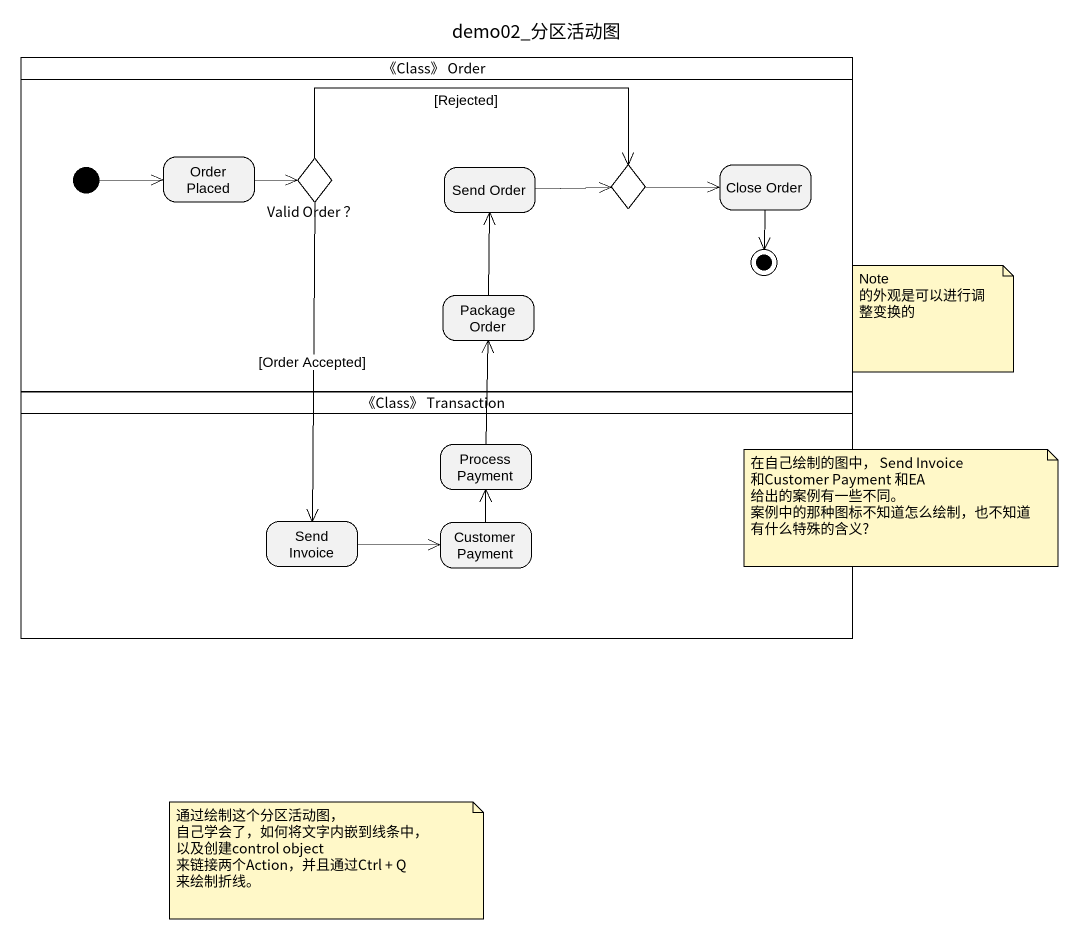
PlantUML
@startuml
title demo02_分区活动图
hide empty description
state "《Class》 Order" as Class_Order <<partition>> {
  state "Order Placed" as Order_Placed
  state "Valid Order ？" as Valid_Order <<choice>>
  state "Send Order" as Send_Order
  state choice1 <<choice>>
  state "Close Order" as Close_Order
  state "Package Order" as Package_Order
  [*] -right-> Order_Placed
  Close_Order --> [*]
}
state "《Class》 Transaction" as Class_Transaction <<partition>> {
  state "Process Payment" as Process_Payment
  state "Send Invoice" as Send_Invoice
  state "Customer Payment" as Customer_Payment
}
Order_Placed -right-> Valid_Order
Valid_Order -right-> choice1 : [Rejected]
Valid_Order --> Send_Invoice : [Order Accepted]
Send_Order -right-> choice1
choice1 -right-> Close_Order
Package_Order -up-> Send_Order
Process_Payment -up-> Package_Order
Send_Invoice -right-> Customer_Payment
Customer_Payment -up-> Process_Payment
note as N1
  Note 的外观是可以进行调整变换的
end note
note as N2
  在自己绘制的图中， Send Invoice 和Customer Payment 和EA 给出的案例有一些不同。 案例中的那种图标不知道怎么绘制，也不知道有什么特殊的含义?
end note
note as N3
  通过绘制这个分区活动图， 自己学会了，如何将文字内嵌到线条中，
  以及创建control object 来链接两个Action，并且通过Ctrl + Q 来绘制折线。
end note
@enduml
